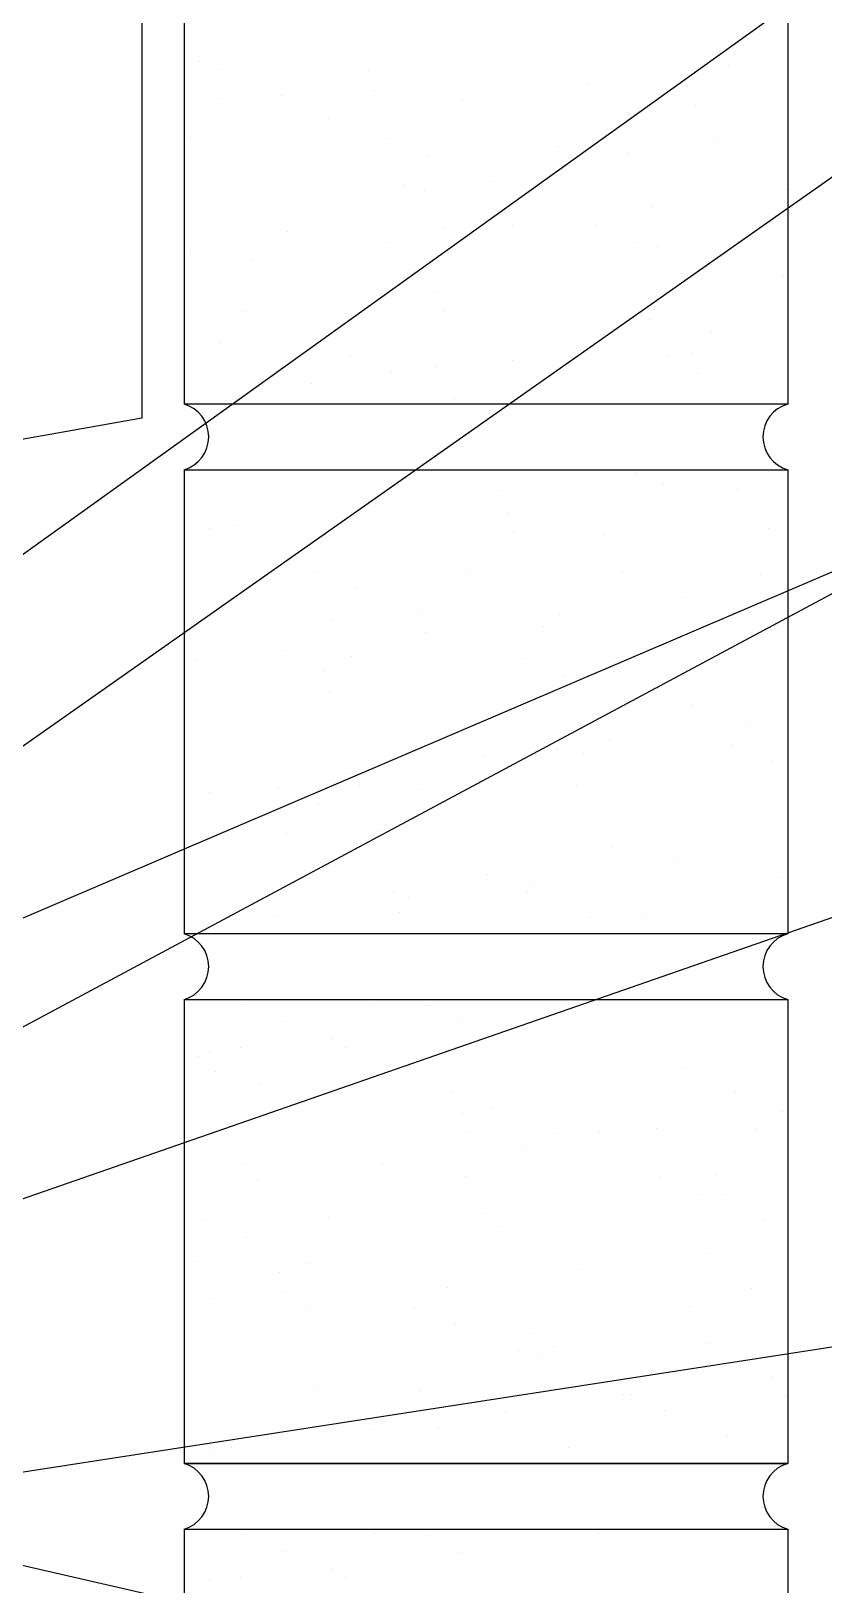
# Model space of a CAD drawing. Header units: inches. Extents: x 4.9 to 41.2, y 9 to 41.2.
# Drawn here: x 28.25 to 33.02, y 21.06 to 30.39 of the extents above; entities that cross this region are included whole.
import ezdxf

# ---------------------------------------------------------------- set-up
doc = ezdxf.new("R2010")
doc.units = ezdxf.units.IN
doc.header["$MEASUREMENT"] = 0
for name, color, linetype in [('DIM', 7, 'Continuous'), ('TRIM', 6, 'Continuous'), ('WALL', 7, 'Continuous')]:
    doc.layers.add(name, color=color, linetype=linetype)
doc.styles.add('TEXT1', font='ROMANS.shx', dxfattribs={"width": 0.75, "height": 0.375})
doc.dimstyles.new('DETAIL$7', dxfattribs={"dimscale": 4, "dimtxt": 0.09375, "dimasz": 0.125, "dimexe": 0.0625, "dimexo": 0.125, "dimgap": 0.0625, "dimtad": 1, "dimdec": 4, "dimzin": 3, "dimdsep": 46, "dimlunit": 4, "dimtxsty": 'TEXT1', "dimblk": 'ARCHTICK', "dimcen": 0.0625, "dimclrd": 7, "dimclre": 7, "dimclrt": 2, "dimadec": 0, "dimazin": 0, "dimtfac": 0.59375, "dimtdec": 4, "dimtmove": 0, "dimatfit": 3, "dimfxl": 0, "dimfrac": 2, "dimtolj": 1, "dimtzin": 3, "dimarcsym": 0})

# ---------------------------------------------------------------- blocks, each defined once
blk = doc.blocks.new('_ArchTick')
at = {"color": 0, "linetype": 'ByBlock', "const_width": 0.15}
blk.add_lwpolyline([(-0.5, -0.5), (0.5, 0.5)], dxfattribs=at)
blk = doc.blocks.new('A$C7D392131')
at = {"layer": 'WALL'}
for p, q in [((-12.6509, -6.3603), (-12.6509, -9.1463)), ((-9.0259, -6.3603), (-9.0259, -9.1463)), ((-9.0259, -9.1463), (-12.6509, -9.1463)), ((-12.6509, -9.5405), (-9.0259, -9.5405)), ((-12.6509, -9.5405), (-12.6509, -12.3265)), ((-9.0259, -9.5405), (-9.0259, -12.3265)), ((-9.0259, -12.3265), (-12.6509, -12.3265)), ((-12.6509, -12.7206), (-9.0259, -12.7206)), ((-12.6509, -12.7206), (-12.6509, -15.5066)), ((-9.0259, -12.7206), (-9.0259, -15.5066)), ((-12.6509, -15.5066), (-9.0259, -15.5066)), ((-9.0259, -15.5066), (-12.6509, -15.5066)), ((-12.6509, -15.9008), (-12.6509, -18.6868)), ((-12.6509, -15.9008), (-9.0259, -15.9008)), ((-9.0259, -15.9008), (-9.0259, -18.6868))]:
    blk.add_line(p, q, dxfattribs=at)
at = {"layer": 'WALL', "linetype": 'Continuous'}
for p, q in [((-12.5579, -7.089), (-12.5579, -7.089)), ((-9.3377, -7.0329), (-9.3377, -7.0329)), ((-12.4426, -7.1361), (-12.4426, -7.1361)), ((-11.5454, -7.1461), (-11.5454, -7.1461)), ((-9.3826, -7.1152), (-9.3826, -7.1152)), ((-11.5078, -7.2654), (-11.5078, -7.2654)), ((-10.2253, -7.2261), (-10.2253, -7.2261)), ((-12.4425, -7.3108), (-12.4425, -7.3108)), ((-12.0638, -7.293), (-12.0638, -7.293)), ((-10.9788, -7.3253), (-10.9788, -7.3253)), ((-9.5818, -7.355), (-9.5818, -7.355)), ((-11.7844, -7.4314), (-11.7844, -7.4314)), ((-12.6271, -7.5423), (-12.6271, -7.5423)), ((-11.4309, -7.5552), (-11.4309, -7.5552)), ((-10.0243, -7.5176), (-10.0243, -7.5176)), ((-10.4007, -7.599), (-10.4007, -7.599)), ((-9.9867, -7.6368), (-9.9867, -7.6368)), ((-9.4664, -7.5767), (-9.4664, -7.5767)), ((-11.1884, -7.6556), (-11.1884, -7.6556)), ((-11.3304, -7.828), (-11.3304, -7.828)), ((-10.8096, -7.8125), (-10.8096, -7.8125)), ((-11.208, -7.8651), (-11.208, -7.8651)), ((-9.0315, -7.8592), (-9.0315, -7.8592)), ((-9.837, -7.9652), (-9.837, -7.9652)), ((-12.6485, -8.1003), (-12.6485, -8.1003)), ((-12.0269, -8.1091), (-12.0269, -8.1091)), ((-11.0926, -8.0869), (-11.0926, -8.0869)), ((-10.6798, -8.0762), (-10.6798, -8.0762)), ((-10.1768, -8.0746), (-10.1768, -8.0746)), ((-11.4333, -8.1754), (-11.4333, -8.1754)), ((-9.9342, -8.1751), (-9.9342, -8.1751)), ((-9.8092, -8.1995), (-9.8092, -8.1995)), ((-12.6109, -8.2195), (-12.6109, -8.2195)), ((-12.2388, -8.2814), (-12.2388, -8.2814)), ((-9.5554, -8.332), (-9.5554, -8.332)), ((-9.0508, -8.3751), (-9.0508, -8.3751)), ((-11.1274, -8.4718), (-11.1274, -8.4718)), ((-12.2815, -8.5921), (-12.2815, -8.5921)), ((-11.0898, -8.591), (-11.0898, -8.591)), ((-9.8582, -8.6412), (-9.8582, -8.6412)), ((-9.4859, -8.7093), (-9.4859, -8.7093)), ((-12.4335, -8.7822), (-12.4335, -8.7822)), ((-11.6486, -8.8542), (-11.6486, -8.8542)), ((-10.2915, -8.8153), (-10.2915, -8.8153)), ((-9.6063, -8.8433), (-9.6063, -8.8433)), ((-11.4061, -8.9547), (-11.4061, -8.9547)), ((-11.1342, -8.9263), (-11.1342, -8.9263)), ((-10.677, -8.8852), (-10.677, -8.8852)), ((-9.7427, -8.863), (-9.7427, -8.863)), ((-11.8877, -9.0255), (-11.8877, -9.0255)), ((-9.5687, -8.9625), (-9.5687, -8.9625)), ((-11.0273, -9.1116), (-11.0273, -9.1116)), ((-12.1929, -9.5452), (-12.1929, -9.5452)), ((-9.9403, -9.5594), (-9.9403, -9.5594)), ((-10.7459, -9.6654), (-10.7459, -9.6654)), ((-9.7732, -9.6311), (-9.7732, -9.6311)), ((-9.3271, -9.6613), (-9.3271, -9.6613)), ((-11.5886, -9.7764), (-11.5886, -9.7764)), ((-12.3421, -9.8756), (-12.3421, -9.8756)), ((-10.7094, -9.7975), (-10.7094, -9.7975)), ((-12.4992, -9.8912), (-12.4992, -9.8912)), ((-10.6718, -9.9167), (-10.6718, -9.9167)), ((-10.1345, -9.9274), (-10.1345, -9.9274)), ((-9.1403, -9.8932), (-9.1403, -9.8932)), ((-12.0155, -10.1079), (-12.0155, -10.1079)), ((-11.8663, -10.1533), (-11.8663, -10.1533)), ((-10.019, -10.1492), (-10.019, -10.1492)), ((-11.6238, -10.2538), (-11.6238, -10.2538)), ((-10.9533, -10.1714), (-10.9533, -10.1714)), ((-9.1883, -10.169), (-9.1883, -10.169)), ((-9.6413, -10.3102), (-9.6413, -10.3102)), ((-9.1507, -10.2882), (-9.1507, -10.2882)), ((-11.7607, -10.4376), (-11.7607, -10.4376)), ((-11.245, -10.4107), (-11.245, -10.4107)), ((-10.3948, -10.4094), (-10.3948, -10.4094)), ((-11.2003, -10.5155), (-11.2003, -10.5155)), ((-10.4944, -10.4794), (-10.4944, -10.4794)), ((-12.0431, -10.6264), (-12.0431, -10.6264)), ((-12.5795, -10.6815), (-12.5795, -10.6815)), ((-11.6452, -10.6593), (-11.6452, -10.6593)), ((-10.6122, -10.6728), (-10.6122, -10.6728)), ((-11.8125, -10.7517), (-11.8125, -10.7517)), ((-10.3696, -10.7732), (-10.3696, -10.7732)), ((-11.7749, -10.8709), (-11.7749, -10.8709)), ((-9.9909, -10.9301), (-9.9909, -10.9301)), ((-9.6035, -10.9475), (-9.6035, -10.9475)), ((-9.253, -11.0494), (-9.253, -11.0494)), ((-10.2914, -11.1231), (-10.2914, -11.1231)), ((-10.0957, -11.1603), (-10.0957, -11.1603)), ((-9.358, -11.1923), (-9.358, -11.1923)), ((-10.8492, -11.2595), (-10.8492, -11.2595)), ((-10.4108, -11.2136), (-10.4108, -11.2136)), ((-10.2538, -11.2424), (-10.2538, -11.2424)), ((-11.6548, -11.3656), (-11.6548, -11.3656)), ((-9.1155, -11.2927), (-9.1155, -11.2927)), ((-12.084, -11.4524), (-12.084, -11.4524)), ((-11.5975, -11.4336), (-11.5975, -11.4336)), ((-11.2297, -11.4576), (-11.2297, -11.4576)), ((-10.2953, -11.4354), (-10.2953, -11.4354)), ((-12.4975, -11.4765), (-12.4975, -11.4765)), ((-11.8415, -11.5528), (-11.8415, -11.5528)), ((-12.037, -11.7238), (-12.037, -11.7238)), ((-11.4627, -11.7097), (-11.4627, -11.7097)), ((-10.0764, -11.805), (-10.0764, -11.805)), ((-9.7074, -11.8995), (-9.7074, -11.8995)), ((-11.9215, -11.9455), (-11.9215, -11.9455)), ((-10.8299, -11.9719), (-10.8299, -11.9719)), ((-10.5501, -12.0104), (-10.5501, -12.0104)), ((-9.0609, -11.9897), (-9.0609, -11.9897)), ((-11.3945, -12.0773), (-11.3945, -12.0773)), ((-11.3036, -12.1096), (-11.3036, -12.1096)), ((-10.5874, -12.0723), (-10.5874, -12.0723)), ((-12.1092, -12.2157), (-12.1092, -12.2157)), ((-11.357, -12.1965), (-11.357, -12.1965)), ((-10.2086, -12.2292), (-10.2086, -12.2292)), ((-9.8798, -12.2337), (-9.8798, -12.2337)), ((-12.3017, -12.7514), (-12.3017, -12.7514)), ((-11.506, -12.7438), (-11.506, -12.7438)), ((-11.1795, -12.7592), (-11.1795, -12.7592)), ((-10.5717, -12.7216), (-10.5717, -12.7216)), ((-10.1618, -12.7496), (-10.1618, -12.7496)), ((-12.0592, -12.8519), (-12.0592, -12.8519)), ((-11.0046, -12.8605), (-11.0046, -12.8605)), ((-11.7581, -12.9597), (-11.7581, -12.9597)), ((-12.4977, -13.0315), (-12.4977, -13.0315)), ((-12.3133, -13.01), (-12.3133, -13.01)), ((-11.6804, -13.0088), (-11.6804, -13.0088)), ((-12.5636, -13.0658), (-12.5636, -13.0658)), ((-12.4601, -13.1507), (-12.4601, -13.1507)), ((-9.6584, -13.1307), (-9.6584, -13.1307)), ((-12.1978, -13.2317), (-12.1978, -13.2317)), ((-11.0476, -13.2709), (-11.0476, -13.2709)), ((-9.3372, -13.2759), (-9.3372, -13.2759)), ((-10.9766, -13.403), (-10.9766, -13.403)), ((-10.8051, -13.3714), (-10.8051, -13.3714)), ((-9.0572, -13.3944), (-9.0572, -13.3944)), ((-10.939, -13.5222), (-10.939, -13.5222)), ((-10.1561, -13.5199), (-10.1561, -13.5199)), ((-9.8107, -13.4936), (-9.8107, -13.4936)), ((-9.2218, -13.4977), (-9.2218, -13.4977)), ((-10.6163, -13.5997), (-10.6163, -13.5997)), ((-10.4263, -13.5283), (-10.4263, -13.5283)), ((-11.459, -13.7106), (-11.459, -13.7106)), ((-12.2827, -13.7134), (-12.2827, -13.7134)), ((-10.9634, -13.7861), (-10.9634, -13.7861)), ((-9.7934, -13.7904), (-9.7934, -13.7904)), ((-9.4555, -13.7745), (-9.4555, -13.7745)), ((-12.2125, -13.8098), (-12.2125, -13.8098)), ((-9.5509, -13.8909), (-9.5509, -13.8909)), ((-9.4179, -13.8937), (-9.4179, -13.8937)), ((-12.5194, -14.0505), (-12.5194, -14.0505)), ((-11.7823, -14.03), (-11.7823, -14.03)), ((-10.848, -14.0078), (-10.848, -14.0078)), ((-10.7616, -14.0849), (-10.7616, -14.0849)), ((-9.1721, -14.0478), (-9.1721, -14.0478)), ((-12.2769, -14.151), (-12.2769, -14.151)), ((-9.5116, -14.2445), (-9.5116, -14.2445)), ((-12.5896, -14.2962), (-12.5896, -14.2962)), ((-12.0797, -14.3572), (-12.0797, -14.3572)), ((-11.8981, -14.3079), (-11.8981, -14.3079)), ((-10.2651, -14.3437), (-10.2651, -14.3437)), ((-11.0707, -14.4497), (-11.0707, -14.4497)), ((-9.2405, -14.4564), (-9.2405, -14.4564)), ((-12.4742, -14.518), (-12.4742, -14.518)), ((-12.0421, -14.4764), (-12.0421, -14.4764)), ((-11.9134, -14.5607), (-11.9134, -14.5607)), ((-11.2653, -14.57), (-11.2653, -14.57)), ((-9.6135, -14.5622), (-9.6135, -14.5622)), ((-11.0228, -14.6705), (-11.0228, -14.6705)), ((-10.5586, -14.7287), (-10.5586, -14.7287)), ((-10.644, -14.8274), (-10.644, -14.8274)), ((-10.4324, -14.8061), (-10.4324, -14.8061)), ((-9.4981, -14.7839), (-9.4981, -14.7839)), ((-10.521, -14.8479), (-10.521, -14.8479)), ((-9.1233, -14.9836), (-9.1233, -14.9836)), ((-11.8647, -15.0391), (-11.8647, -15.0391)), ((-11.2397, -15.0723), (-11.2397, -15.0723)), ((-10.0111, -15.0895), (-10.0111, -15.0895)), ((-9.9661, -15.0946), (-9.9661, -15.0946)), ((-9.0375, -15.1001), (-9.0375, -15.1001)), ((-10.7196, -15.1938), (-10.7196, -15.1938)), ((-9.7686, -15.19), (-9.7686, -15.19)), ((-11.1243, -15.294), (-11.1243, -15.294)), ((-12.0586, -15.3163), (-12.0586, -15.3163)), ((-11.5251, -15.2998), (-11.5251, -15.2998)), ((-9.3898, -15.3469), (-9.3898, -15.3469)), ((-12.4946, -15.45), (-12.4946, -15.45)), ((-12.3679, -15.4108), (-12.3679, -15.4108)), ((-10.3436, -15.4106), (-10.3436, -15.4106)), ((-12.3017, -15.9316), (-12.3017, -15.9316)), ((-11.506, -15.924), (-11.506, -15.924)), ((-11.1795, -15.9394), (-11.1795, -15.9394)), ((-10.5717, -15.9018), (-10.5717, -15.9018)), ((-10.1618, -15.9297), (-10.1618, -15.9297)), ((-12.0592, -16.0321), (-12.0592, -16.0321)), ((-11.0046, -16.0407), (-11.0046, -16.0407)), ((-12.4977, -16.2117), (-12.4977, -16.2117)), ((-12.3133, -16.1901), (-12.3133, -16.1901)), ((-11.7581, -16.1399), (-11.7581, -16.1399)), ((-11.6804, -16.189), (-11.6804, -16.189))]:
    blk.add_line(p, q, dxfattribs=at)
at = {"layer": 'WALL'}
for centre, start, end in [((-12.7076, -9.3434), 286.06651, 73.93349), ((-8.9691, -9.3434), 106.06651, 253.93349), ((-12.7076, -12.5236), 286.06651, 73.93349), ((-8.9691, -12.5236), 106.06651, 253.93349), ((-12.7076, -15.7037), 286.06651, 73.93349), ((-8.9691, -15.7037), 106.06651, 253.93349)]:
    blk.add_arc(centre, 0.2051, start, end, dxfattribs=at)
blk = doc.blocks.new('A$C77364788')
at = {"layer": 'WALL'}
blk.add_blockref('A$C7D392131', (1.0289, 0), dxfattribs=at)

msp = doc.modelspace()

# ---------------------------------------------------------------- linework, layer by layer
at = {"layer": 'TRIM'}
for p, q in [((28.92038, 32.81869), (28.92038, 28.06869)), ((28.92038, 28.06869), (22.93219, 27.01281))]:
    msp.add_line(p, q, dxfattribs=at)

# ---------------------------------------------------------------- block references
at = {"layer": 'WALL'}
msp.add_blockref('A$C77364788', (40.79509, 37.29983), dxfattribs=at)

# ---------------------------------------------------------------- leaders
at = {"layer": 'DIM'}
for points in [[(25.12404, 25.04087), (34.1159, 31.49092), (34.53063, 31.49092)], [(25.82673, 24.42872), (33.87147, 30.08381), (34.50944, 30.08381)], [(25.52056, 23.92011), (34.2649, 27.65932), (34.29966, 27.65932)], [(25.68455, 23.06466), (34.2649, 27.65932), (34.53631, 27.65932)], [(26.10148, 22.65229), (34.21498, 25.47235), (34.59363, 25.47235)], [(27.36616, 21.61357), (34.1222, 22.65727), (34.50085, 22.65727)], [(25.96475, 21.69382), (34.01081, 19.85379), (34.55237, 19.85379)]]:
    msp.add_leader(points, dimstyle='DETAIL$7', dxfattribs=at)

doc.saveas('drawing.dxf')
